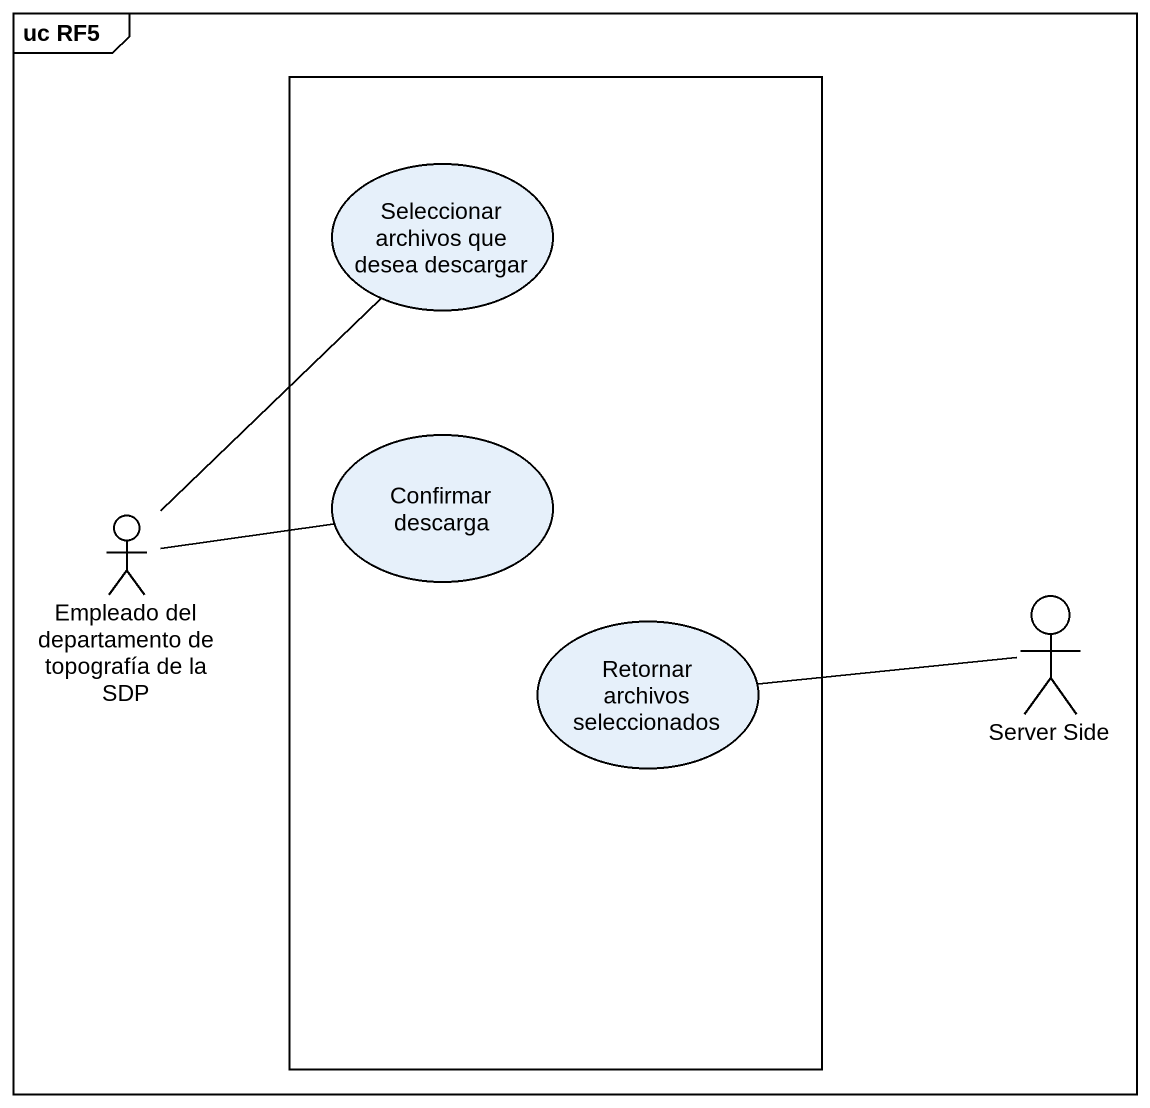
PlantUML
@startuml
mainframe uc RF5
rectangle " " as rectangle1 {
  usecase "Seleccionar archivos que desea descargar" as Seleccionar_archivos_que
  usecase "Confirmar descarga" as Confirmar_descarga
  usecase "Retornar archivos seleccionados" as Retornar_archivos
}
actor "Empleado del departamento de topografía de la SDP" as Empleado_del_departamento
actor "Server Side" as Server_Side
Seleccionar_archivos_que -- Empleado_del_departamento
Confirmar_descarga -left- Empleado_del_departamento
Retornar_archivos -right- Server_Side
@enduml
